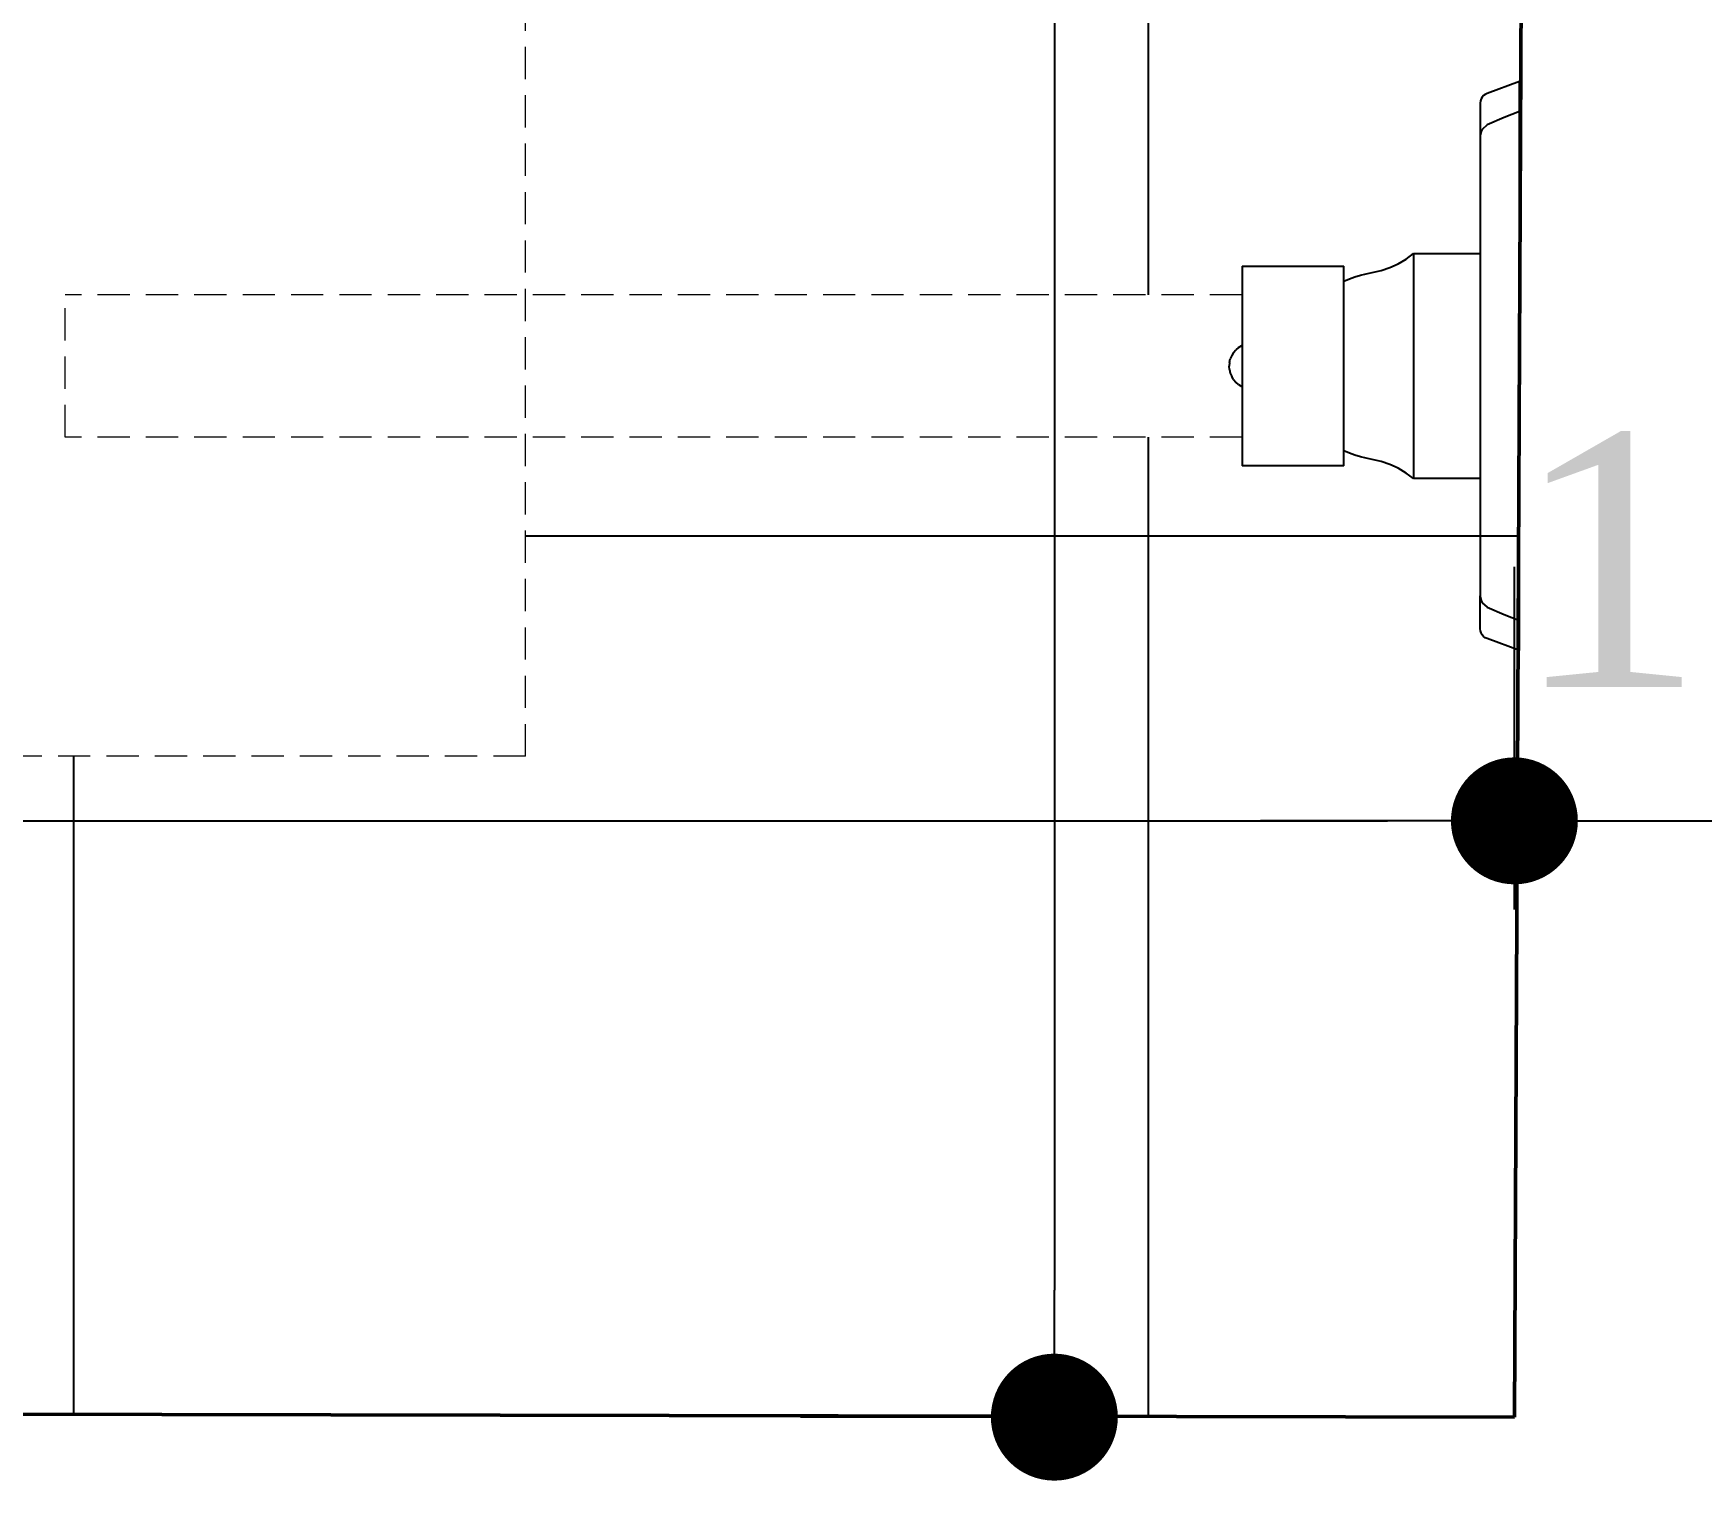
# Model space of a CAD drawing. Header units: millimetres. Extents: x 103208 to 171806, y -164 to 10038.
# Drawn here: x 114699.5 to 114765.2, y 6947.7 to 7004.7 of the extents above; entities that cross this region are included whole.
import ezdxf

# ---------------------------------------------------------------- set-up
doc = ezdxf.new("R2010")
doc.units = ezdxf.units.MM
doc.linetypes.add('HIDDEN', pattern=[9.525, 6.35, -3.175])
doc.layers.add('Hachuria - Moveis', color=1, linetype='Continuous')
doc.layers.add('Piso', color=55, linetype='Continuous')
doc.layers.add('Parede Baixa', color=5, linetype='Continuous', lineweight=50)
doc.layers.add('Projeção Janela', color=15, linetype='HIDDEN', lineweight=9)
doc.styles.add('Valéria', font='romantic.ttf', dxfattribs={"height": 10})
doc.dimstyles.new('Cota - 50', dxfattribs={"dimtxt": 10, "dimasz": 5, "dimexe": 10, "dimexo": 20, "dimgap": 5, "dimtad": 1, "dimtxsty": 'Valéria', "dimblk": 'DOT', "dimcen": 0, "dimclrd": 12, "dimclre": 12, "dimclrt": 2, "dimazin": 2, "dimtfac": 1, "dimtix": 1, "dimtmove": 0, "dimatfit": 3, "dimldrblk": 'DOT', "dimfxl": 1, "dimarcsym": 0})

# ---------------------------------------------------------------- blocks, each defined once
blk = doc.blocks.new('_Dot')
at = {"color": 0, "linetype": 'ByBlock', "lineweight": -2}
blk.add_line((-0.5, 0), (-1, 0), dxfattribs=at)
at = {"color": 0, "linetype": 'ByBlock', "const_width": 0.5}
blk.add_lwpolyline([(-0.25, 0, 1), (0.25, 0, 1)], format="xyb", close=True, dxfattribs=at)
blk = doc.blocks.new('*D735')
at = {"color": 12, "lineweight": -2, "transparency": 16777216}
for p, q in [((114607.837, 6970.522), (114607.837, 6983.669)), ((114757.836, 6970.184), (114757.836, 6983.669)), ((114612.837, 6973.669), (114752.836, 6973.669))]:
    blk.add_line(p, q, dxfattribs=at)
at = {"layer": 'Defpoints', "color": 0, "transparency": 16777216}
for p in [(114757.836, 6973.669), (114607.837, 6950.522, -114808.76), (114757.836, 6950.184, 9825)]:
    blk.add_point(p, dxfattribs=at)
at = {"color": 12, "lineweight": -2, "transparency": 16777216, "xscale": 5, "yscale": 5, "zscale": 5, "rotation": 180}
blk.add_blockref('_Dot', (114607.837, 6973.669), dxfattribs=at)
at = {"color": 12, "lineweight": -2, "transparency": 16777216, "xscale": 5, "yscale": 5, "zscale": 5}
blk.add_blockref('_Dot', (114757.836, 6973.669), dxfattribs=at)
at = {"color": 2, "transparency": 16777216, "insert": (114682.837, 6983.862), "char_height": 10, "attachment_point": 5, "style": 'Valéria'}
blk.add_mtext('150', dxfattribs=at)
blk = doc.blocks.new('*D736')
at = {"color": 12, "lineweight": -2, "transparency": 16777216}
for p, q in [((114757.836, 6970.184), (114757.836, 6983.669)), ((114772.836, 6970.153), (114772.836, 6983.669)), ((114752.836, 6973.669), (114747.836, 6973.669)), ((114757.836, 6973.669), (114772.836, 6973.669)), ((114777.836, 6973.669), (114782.836, 6973.669))]:
    blk.add_line(p, q, dxfattribs=at)
at = {"layer": 'Defpoints', "color": 0, "transparency": 16777216}
for p in [(114772.836, 6973.669), (114757.836, 6950.184, 9825), (114772.836, 6950.153, 9825)]:
    blk.add_point(p, dxfattribs=at)
at = {"color": 12, "lineweight": -2, "transparency": 16777216, "xscale": 5, "yscale": 5, "zscale": 5}
blk.add_blockref('_Dot', (114757.836, 6973.669), dxfattribs=at)
at = {"color": 12, "lineweight": -2, "transparency": 16777216, "xscale": 5, "yscale": 5, "zscale": 5, "rotation": 180}
blk.add_blockref('_Dot', (114772.836, 6973.669), dxfattribs=at)
at = {"color": 2, "transparency": 16777216, "insert": (114765.336, 6983.862), "char_height": 10, "attachment_point": 5, "style": 'Valéria'}
blk.add_mtext('15', dxfattribs=at)
blk = doc.blocks.new('*D739')
at = {"color": 12, "lineweight": -2, "transparency": 16777216}
for p, q in [((114738.865, 7166.106), (114729.715, 7166.106)), ((114739.715, 7161.106), (114739.715, 6955.184)), ((114737.836, 6950.184), (114729.715, 6950.184))]:
    blk.add_line(p, q, dxfattribs=at)
at = {"layer": 'Defpoints', "color": 0, "transparency": 16777216}
for p in [(114758.865, 7166.106, -114808.76), (114739.715, 6950.184), (114757.836, 6950.184, 9825)]:
    blk.add_point(p, dxfattribs=at)
at = {"color": 12, "lineweight": -2, "transparency": 16777216, "xscale": 5, "yscale": 5, "zscale": 5}
for p, rotation in [((114739.715, 7166.106), 90), ((114739.715, 6950.184), 270)]:
    blk.add_blockref('_Dot', p, dxfattribs=dict(at, rotation=rotation))
at = {"color": 2, "transparency": 16777216, "insert": (114729.567, 7058.145), "char_height": 10, "attachment_point": 5, "rotation": 90, "style": 'Valéria'}
blk.add_mtext('216', dxfattribs=at)

msp = doc.modelspace()

# ---------------------------------------------------------------- hatches: boundary and pattern name
at = {"layer": 'Piso'}
h = msp.add_hatch(dxfattribs=at)
h.set_pattern_fill('ANSI37', color=256, scale=13.333333, angle=-45)
h.set_pattern_definition([(360, (62.4, -0.13), (3e-14, 42.333333), []), (90, (62.4, -0.13), (-42.333333, 3e-14), [])])
h.paths.add_polyline_path([(114758.21543, 7029.77584), (114608.21713, 7030.49081), (114607.83795, 6950.93963), (114592.83778, 6950.93963), (114592.83812, 6951.01113), (114589.82815, 6955.1073), (114589.82815, 6950.5283), (114757.83605, 6950.18391), (114757.98009, 6980.40153), (114756.63007, 6980.8935), (114756.49238, 6981.13518), (114756.49238, 6982.52989), (114756.49238, 6987.1468), (114753.86096, 6987.1468), (114753.56721, 6987.36789), (114753.25679, 6987.55424), (114752.93053, 6987.70512), (114752.58841, 6987.82225), (114752.22999, 6987.90392), (114751.88828, 6987.97164), (114751.44474, 6988.10659), (114751.12321, 6988.24066), (114751.12321, 6987.65511), (114747.1134, 6987.65511), (114747.1134, 6988.78211), (114718.88707, 6988.78211), (114718.88707, 6976.21044), (114688.20519, 6976.21044), (114688.20519, 7006.95377), (114718.88707, 7006.95377), (114718.88707, 6994.38211), (114747.1134, 6994.38211), (114747.1134, 6995.50911), (114751.12321, 6995.50911), (114751.12321, 6994.92355), (114751.44474, 6995.05763), (114751.88828, 6995.19258), (114752.22999, 6995.2603), (114752.58846, 6995.34197), (114752.93072, 6995.45917), (114753.25697, 6995.61063), (114753.56726, 6995.79635), (114753.86096, 6996.01742), (114756.49238, 6996.01742), (114756.49238, 7000.74233), (114756.52801, 7000.81547), (114756.50144, 7000.72409), (114756.49238, 7000.63432), (114756.49238, 6996.01742), (114756.49238, 6987.1468), (114756.49238, 6982.52989), (114756.50144, 6982.44012), (114756.52801, 6982.34875), (114756.57029, 6982.26199), (114756.75838, 6982.08463), (114757.4272, 6981.79966), (114757.9857, 6981.58004)])
h.paths.add_polyline_path([(114608.04674, 6958.23399), (114608.04674, 7031.25175), (114608.04574, 7031.04206), (114608.04574, 6958.02431)])

# ---------------------------------------------------------------- linework, layer by layer
at = {"layer": 'Hachuria - Moveis'}
for p, q in [((114758.03338, 7002.78211, -114808.76029), (114756.75838, 7002.31747, -114808.76029)), ((114758.03338, 6980.38211, -114808.76029), (114758.03338, 7002.78211, -114808.76029)), ((114756.49238, 7001.93665, -114808.76029), (114756.49238, 7000.63432, -114808.76029)), ((114756.68953, 7002.28271, -114808.76029), (114756.62538, 7002.23097, -114808.76029)), ((114756.75838, 7002.31747, -114808.76029), (114756.68953, 7002.28271, -114808.76029)), ((114756.75838, 7001.07958, -114808.76029), (114756.57029, 7000.90222, -114808.76029)), ((114757.4272, 7001.36456, -114808.76029), (114756.75838, 7001.07958, -114808.76029)), ((114758.03338, 7001.60292, -114808.76029), (114757.4272, 7001.36456, -114808.76029)), ((114756.50144, 7000.72409, -114808.76029), (114756.49238, 7000.63432, -114808.76029)), ((114756.49238, 7000.63432, -114808.76029), (114756.49238, 6996.01742, -114808.76029)), ((114756.52801, 7000.81547, -114808.76029), (114756.50144, 7000.72409, -114808.76029)), ((114756.57029, 7000.90222, -114808.76029), (114756.52801, 7000.81547, -114808.76029)), ((114753.25697, 6995.61063, -114808.76029), (114753.56726, 6995.79635, -114808.76029)), ((114753.56726, 6995.79635, -114808.76029), (114753.86096, 6996.01742, -114808.76029)), ((114753.86096, 6996.01742, -114808.76029), (114756.49238, 6996.01742, -114808.76029)), ((114753.86096, 6996.01742, -114808.76029), (114753.86096, 6987.1468, -114808.76029)), ((114756.49238, 6996.01742, -114808.76029), (114756.49238, 6987.1468, -114808.76029)), ((114747.1134, 6995.50911, -114808.76029), (114751.12321, 6995.50911, -114808.76029)), ((114747.1134, 6995.50911, -114808.76029), (114747.1134, 6992.39272, -114808.76029)), ((114751.12321, 6994.92355, -114808.76029), (114751.12321, 6995.50911, -114808.76029)), ((114751.55583, 6995.09143, -114808.76029), (114751.77719, 6995.15877, -114808.76029)), ((114751.77719, 6995.15877, -114808.76029), (114752.0019, 6995.21509, -114808.76029)), ((114752.0019, 6995.21509, -114808.76029), (114752.22999, 6995.2603, -114808.76029)), ((114752.22999, 6995.2603, -114808.76029), (114752.58846, 6995.34197, -114808.76029)), ((114752.58846, 6995.34197, -114808.76029), (114752.93072, 6995.45917, -114808.76029)), ((114752.93072, 6995.45917, -114808.76029), (114753.25697, 6995.61063, -114808.76029)), ((114751.12321, 6994.92355, -114808.76029), (114751.33783, 6995.01305, -114808.76029)), ((114751.12321, 6988.24066, -114808.76029), (114751.12321, 6994.92355, -114808.76029)), ((114751.33783, 6995.01305, -114808.76029), (114751.55583, 6995.09143, -114808.76029)), ((114746.61326, 6991.72302, -114808.76029), (114746.64625, 6991.86045, -114808.76029)), ((114746.70034, 6991.99104, -114808.76029), (114746.64625, 6991.86045, -114808.76029)), ((114746.7742, 6992.11155, -114808.76029), (114746.70034, 6991.99104, -114808.76029)), ((114746.7742, 6992.11155, -114808.76029), (114746.86599, 6992.21903, -114808.76029)), ((114746.97347, 6992.31083, -114808.76029), (114746.86599, 6992.21903, -114808.76029)), ((114746.97347, 6992.31083, -114808.76029), (114747.09398, 6992.38468, -114808.76029)), ((114747.1134, 6992.39272, -114808.76029), (114747.09398, 6992.38468, -114808.76029)), ((114747.1134, 6992.39272, -114808.76029), (114747.1134, 6990.77149, -114808.76029)), ((114746.61326, 6991.72302, -114808.76029), (114746.60217, 6991.58211, -114808.76029)), ((114746.61326, 6991.4412, -114808.76029), (114746.60217, 6991.58211, -114808.76029)), ((114746.61326, 6991.4412, -114808.76029), (114746.64625, 6991.30376, -114808.76029)), ((114746.64625, 6991.30376, -114808.76029), (114746.70034, 6991.17318, -114808.76029)), ((114746.7742, 6991.05266, -114808.76029), (114746.70034, 6991.17318, -114808.76029)), ((114746.7742, 6991.05266, -114808.76029), (114746.86599, 6990.94518, -114808.76029)), ((114746.97347, 6990.85339, -114808.76029), (114746.86599, 6990.94518, -114808.76029)), ((114746.97347, 6990.85339, -114808.76029), (114747.09398, 6990.77954, -114808.76029)), ((114747.09398, 6990.77954, -114808.76029), (114747.1134, 6990.77149, -114808.76029)), ((114747.1134, 6990.77149, -114808.76029), (114747.1134, 6987.65511, -114808.76029)), ((114751.12321, 6987.65511, -114808.76029), (114751.12321, 6988.24066, -114808.76029)), ((114751.33783, 6988.15117, -114808.76029), (114751.12321, 6988.24066, -114808.76029)), ((114751.55583, 6988.07279, -114808.76029), (114751.33783, 6988.15117, -114808.76029)), ((114751.77719, 6988.00544, -114808.76029), (114751.55583, 6988.07279, -114808.76029)), ((114752.0019, 6987.94912, -114808.76029), (114751.77719, 6988.00544, -114808.76029)), ((114752.22999, 6987.90392, -114808.76029), (114752.0019, 6987.94912, -114808.76029)), ((114752.58841, 6987.82225, -114808.76029), (114752.22999, 6987.90392, -114808.76029)), ((114751.12321, 6987.65511, -114808.76029), (114747.1134, 6987.65511, -114808.76029)), ((114752.93053, 6987.70512, -114808.76029), (114752.58841, 6987.82225, -114808.76029)), ((114753.25679, 6987.55424, -114808.76029), (114752.93053, 6987.70512, -114808.76029)), ((114753.56721, 6987.36789, -114808.76029), (114753.25679, 6987.55424, -114808.76029)), ((114753.86096, 6987.1468, -114808.76029), (114753.56721, 6987.36789, -114808.76029)), ((114756.49238, 6987.1468, -114808.76029), (114753.86096, 6987.1468, -114808.76029)), ((114756.49238, 6987.1468, -114808.76029), (114756.49238, 6982.52989, -114808.76029)), ((114756.49238, 6982.52989, -114808.76029), (114756.50144, 6982.44012, -114808.76029)), ((114756.49238, 6981.22756, -114808.76029), (114756.49238, 6982.52989, -114808.76029)), ((114756.50144, 6982.44012, -114808.76029), (114756.52801, 6982.34875, -114808.76029)), ((114756.52801, 6982.34875, -114808.76029), (114756.57029, 6982.26199, -114808.76029)), ((114756.57029, 6982.26199, -114808.76029), (114756.75838, 6982.08463, -114808.76029)), ((114756.75838, 6982.08463, -114808.76029), (114757.4272, 6981.79966, -114808.76029)), ((114757.4272, 6981.79966, -114808.76029), (114758.03338, 6981.56129, -114808.76029)), ((114756.50144, 6981.15078, -114808.76029), (114756.49238, 6981.22756, -114808.76029)), ((114756.52801, 6981.07263, -114808.76029), (114756.50144, 6981.15078, -114808.76029)), ((114756.57029, 6980.99843, -114808.76029), (114756.52801, 6981.07263, -114808.76029)), ((114756.62538, 6980.93324, -114808.76029), (114756.57029, 6980.99843, -114808.76029)), ((114756.68953, 6980.8815, -114808.76029), (114756.62538, 6980.93324, -114808.76029)), ((114756.75838, 6980.84674, -114808.76029), (114756.68953, 6980.8815, -114808.76029)), ((114758.03338, 6980.38211, -114808.76029), (114756.75838, 6980.84674, -114808.76029))]:
    msp.add_line(p, q, dxfattribs=at)
msp.add_arc((114756.8287, 7001.96188, -114808.76029), 0.33727, 127.0748722, 184.2896314, dxfattribs=at)
at = {"layer": 'Parede Baixa'}
for p, q in [((114757.83605, 6950.18391, -114808.76029), (114758.86524, 7166.10573, -114808.76029)), ((114115.43644, 6951.50072, 9825), (114757.83605, 6950.18391, 9825))]:
    msp.add_line(p, q, dxfattribs=at)
at = {"layer": 'Projeção Janela', "linetype": 'HIDDEN', "ltscale": 0.2}
for p, q in [((114718.88707, 6976.21044, -114808.76029), (114718.88707, 7006.95377, -114808.76029)), ((114700.74613, 6988.78211, -114808.76029), (114700.74613, 6994.38211, -114808.76029)), ((114747.1134, 6994.38211, -114808.76029), (114700.74613, 6994.38211, -114808.76029)), ((114747.1134, 6988.78211, -114808.76029), (114700.74613, 6988.78211, -114808.76029)), ((114718.88707, 6976.21044, -114808.76029), (114688.20519, 6976.21044, -114808.76029))]:
    msp.add_line(p, q, dxfattribs=at)

# ---------------------------------------------------------------- dimensions: what is measured, and where the dimension line sits
dim = msp.add_linear_dim(base=(114739.71465, 6950.18391), p1=(114758.86524, 7166.10573, -114808.76029), p2=(114757.83605, 6950.18391, 9825), angle=90, text='216', dimstyle='Cota - 50')
dim.commit()
dim.dimension.update_dxf_attribs({"geometry": '*D739', "text_midpoint": (114729.56672, 7058.14482)})
for base, p1, p2, picture, middle in [((114757.83605, 6973.66926), (114607.8371, 6950.52213, -114808.76029), (114757.83605, 6950.18391, 9825), '*D735', (114682.83657, 6983.86156)), ((114772.83608, 6973.66926), (114757.83605, 6950.18391, 9825), (114772.83608, 6950.15316, 9825), '*D736', (114765.33606, 6983.86156))]:
    dim = msp.add_linear_dim(base=base, p1=p1, p2=p2, dimstyle='Cota - 50', override={"dimtmove": 1})
    dim.commit()
    dim.dimension.update_dxf_attribs({"geometry": picture, "text_midpoint": middle})

doc.saveas('drawing.dxf')
